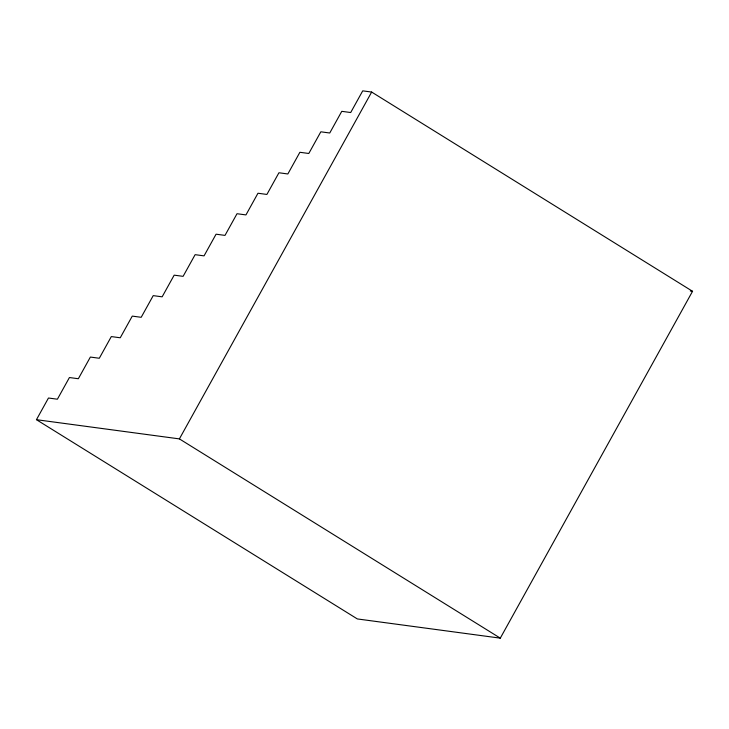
<?xml version="1.0" encoding="UTF-8"?>
<svg xmlns="http://www.w3.org/2000/svg" width="729" height="729" viewBox="0 0 729 729"><rect width="100%" height="100%" fill="white"/><g stroke="black" fill="none" stroke-linecap="round" stroke-linejoin="round"><path stroke-width="1.09" d="M36.45 419.694L48.469 398.016L57.4 399.21L69.419 377.54L78.349 378.734L90.369 357.055L99.299 358.258L111.318 336.579L120.249 337.782L132.268 316.104L141.198 317.306L153.218 295.628L162.148 296.831L174.167 275.152L183.107 276.346L195.117 254.667L204.056 255.87L216.066 234.191L225.006 235.394L237.016 213.715L245.955 214.918L257.966 193.24L266.905 194.443L278.925 172.764L287.855 173.967L299.874 152.288L308.804 153.482L320.824 131.803L329.754 133.006L341.773 111.327L350.704 112.53L362.723 90.852L371.653 92.054L692.55 291.299L500.294 638.148L357.347 618.939L36.45 419.694L179.398 438.894L500.294 638.148M179.398 438.894L371.653 92.054M690.317 291.008L692.55 291.299"/></g></svg>
